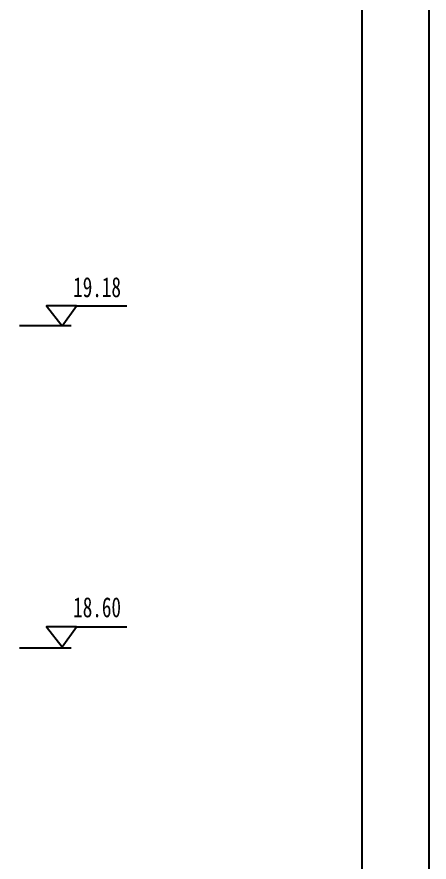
# Model space of a CAD drawing. Extents: x -43530 to -39330, y 16129 to 19047.
# Drawn here: x -39946 to -39330, y 16781 to 18044 of the extents above; entities that cross this region are included whole.
import ezdxf

# ---------------------------------------------------------------- set-up
doc = ezdxf.new("R2010")
doc.units = 0
doc.layers.get('0').update_dxf_attribs({"linetype": 'CONTINUOUS'})
doc.layers.add('TK', color=1, linetype='CONTINUOUS')
doc.styles.add('XREF1$0$STYLE3', font='SIMSUN.TTF', dxfattribs={"width": 0.7})

msp = doc.modelspace()

# ---------------------------------------------------------------- linework, layer by layer
at = {"color": 40, "linetype": 'BYBLOCK'}
for p, q in [((-39856.7, 17612.4), (-39781.4, 17612.4)), ((-39941.6, 17583.1), (-39864.6, 17583.1)), ((-39856.7, 17132.5), (-39781.4, 17132.5)), ((-39941.6, 17101.1), (-39864.6, 17101.1))]:
    msp.add_line(p, q, dxfattribs=at)
for points in [[(-39856.7, 17612.4), (-39901.5, 17612.4), (-39878, 17582.7)], [(-39856.7, 17132.5), (-39901.5, 17132.5), (-39878, 17102.8)]]:
    msp.add_lwpolyline(points, close=True, dxfattribs=at)
at = {"layer": 'TK', "linetype": 'CONTINUOUS'}
for p, q in [((-39330, 16129.1), (-39330, 19046.9)), ((-39430, 16229.1), (-39430, 18979.1))]:
    msp.add_line(p, q, dxfattribs=at)
at = {"layer": 'TK', "linetype": 'CONTINUOUS', "const_width": 2.5}
msp.add_lwpolyline([(-43280, 18979.1), (-43280, 16229.1), (-39430, 16229.1), (-39430, 18979.1), (-43280, 18979.1)], dxfattribs=at)

# ---------------------------------------------------------------- texts
at = {"color": 41, "linetype": 'BYBLOCK', "char_height": 30, "attachment_point": 5, "style": 'XREF1$0$STYLE3'}
for s, insert in [('19.18', (-39825.8, 17640.2)), ('18.60', (-39825.8, 17161.7))]:
    msp.add_mtext(s, dxfattribs=dict(at, insert=insert))

doc.saveas('drawing.dxf')
